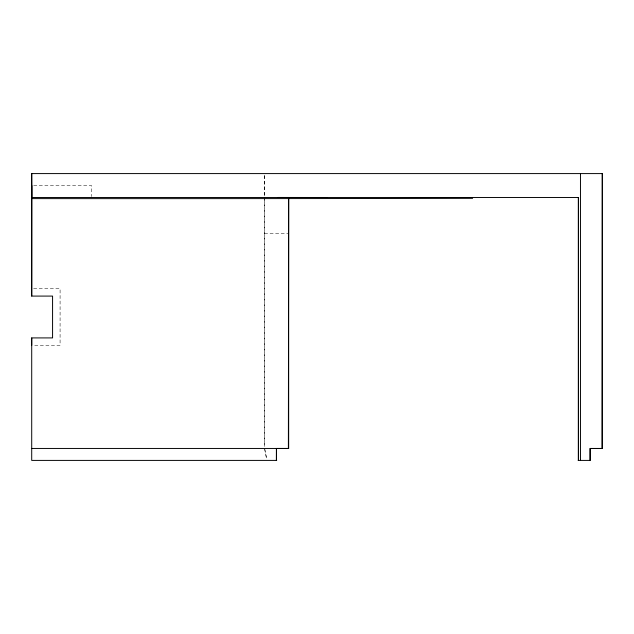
<?xml version="1.0" encoding="UTF-8"?>
<svg xmlns="http://www.w3.org/2000/svg" width="634" height="634" viewBox="0 0 634 634"><rect width="100%" height="100%" fill="white"/><g stroke="black" fill="none" stroke-linecap="round" stroke-linejoin="round"><path stroke-width="0.48" stroke-dasharray="3.17 2.38" d="M33.681 185.54L91.558 185.54L91.558 196.572M264.473 233.344L288.383 233.344M33.61 288.621L60.087 288.613L60.079 345.379L33.61 345.379M264.877 449.379L266.7 458.572M264.473 448.46L266.478 458.572M264.695 175.57L264.695 198.307M264.695 199.298L264.695 446.479M264.481 175.555L264.481 196.12M264.481 197.103L264.473 446.487"/><path stroke-width="0.95" d="M31.708 345.379L31.708 337.914L52.574 337.914L52.574 296.086L31.708 296.086L31.7 173.589L31.803 197.491L578.398 197.491L578.398 460.411L578.398 197.491M276.44 448.444L276.424 460.403L276.44 448.444L288.66 448.46L288.66 197.491L288.391 448.452M578.184 460.411L590.135 460.411L590.135 448.46L602.3 448.46L602.3 173.589L31.7 173.589M602.3 173.589L602.086 448.452M31.803 185.54L31.716 296.086M31.708 448.452L288.66 448.46M602.3 448.46L590.135 448.46L590.135 460.411M276.701 460.403L31.708 460.403L31.716 337.914M278.191 197.451L327.588 197.491M580.467 173.589L580.467 460.411M472.631 198.331A669.274 2.267 0 0 1 32.326 198.608"/></g></svg>
